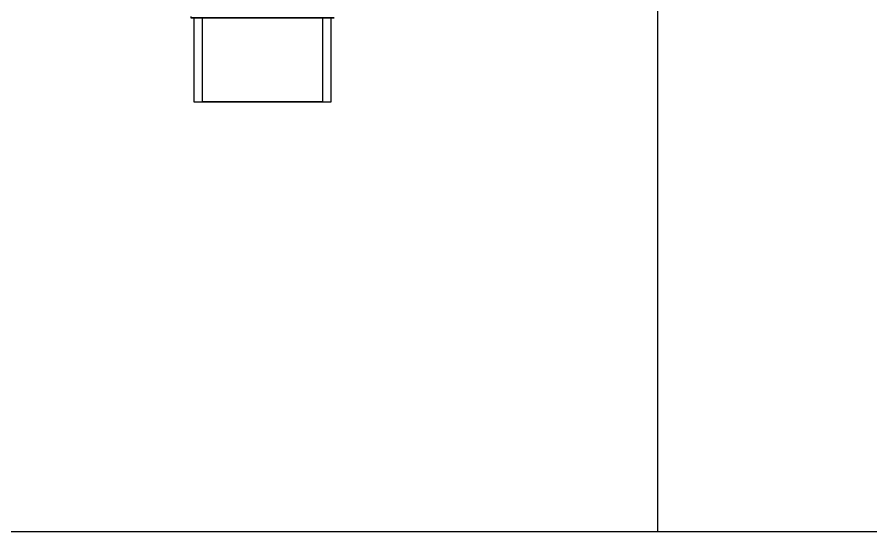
# Model space of a CAD drawing. Header units: millimetres. Extents: x 441156 to 441876, y 4514765 to 4515211.
# Drawn here: x 441318.2036 to 441318.7016, y 4514933.9722 to 4514934.2723 of the extents above; entities that cross this region are included whole.
import ezdxf

# ---------------------------------------------------------------- set-up
doc = ezdxf.new("R2010")
doc.units = ezdxf.units.MM
doc.linetypes.add('CONTINUA', pattern=[0])
doc.layers.add('CALEFAC_NOTAS', color=7, linetype='Continuous')
doc.layers.add('VENTILACIÓN NOTAS', color=7, linetype='Continuous')
doc.layers.add('Instalaciones_ventilación_extracción', color=86, linetype='Continuous', lineweight=25)

msp = doc.modelspace()

# ---------------------------------------------------------------- linework, layer by layer
at = {"layer": 'CALEFAC_NOTAS', "linetype": 'CONTINUA'}
msp.add_line((441324.60908148, 4514933.97215931), (441317.70554165, 4514933.97215931), dxfattribs=at)
at = {"layer": 'Instalaciones_ventilación_extracción'}
for p, q in [((441318.30495608, 4514934.27276352), (441318.30495608, 4514934.27192365)), ((441318.30495608, 4514934.27192365), (441318.38845608, 4514934.27192365)), ((441318.38845608, 4514934.27192365), (441318.30495608, 4514934.27192365)), ((441318.30670608, 4514934.27192365), (441318.30670608, 4514934.22292365)), ((441318.30670608, 4514934.27192365), (441318.38670608, 4514934.27192365)), ((441318.38670608, 4514934.27192365), (441318.30670608, 4514934.27192365)), ((441318.38170608, 4514934.27192365), (441318.31170608, 4514934.27192365)), ((441318.31170608, 4514934.22292365), (441318.31170608, 4514934.27192365)), ((441318.31170608, 4514934.27192365), (441318.38170608, 4514934.27192365)), ((441318.38170608, 4514934.27192365), (441318.38170608, 4514934.22292365)), ((441318.38670608, 4514934.22292365), (441318.38670608, 4514934.27192365)), ((441318.30670608, 4514934.22292365), (441318.38670608, 4514934.22292365)), ((441318.30670608, 4514934.22292365), (441318.38670608, 4514934.22292365)), ((441318.38170608, 4514934.22292365), (441318.31170608, 4514934.22292365)), ((441318.38170608, 4514934.22292365), (441318.31170608, 4514934.22292365))]:
    msp.add_line(p, q, dxfattribs=at)
at = {"layer": 'VENTILACIÓN NOTAS', "color": 5}
msp.add_line((441318.57706471, 4514938.06826848), (441318.57706471, 4514933.97215931), dxfattribs=at)

doc.saveas('drawing.dxf')
